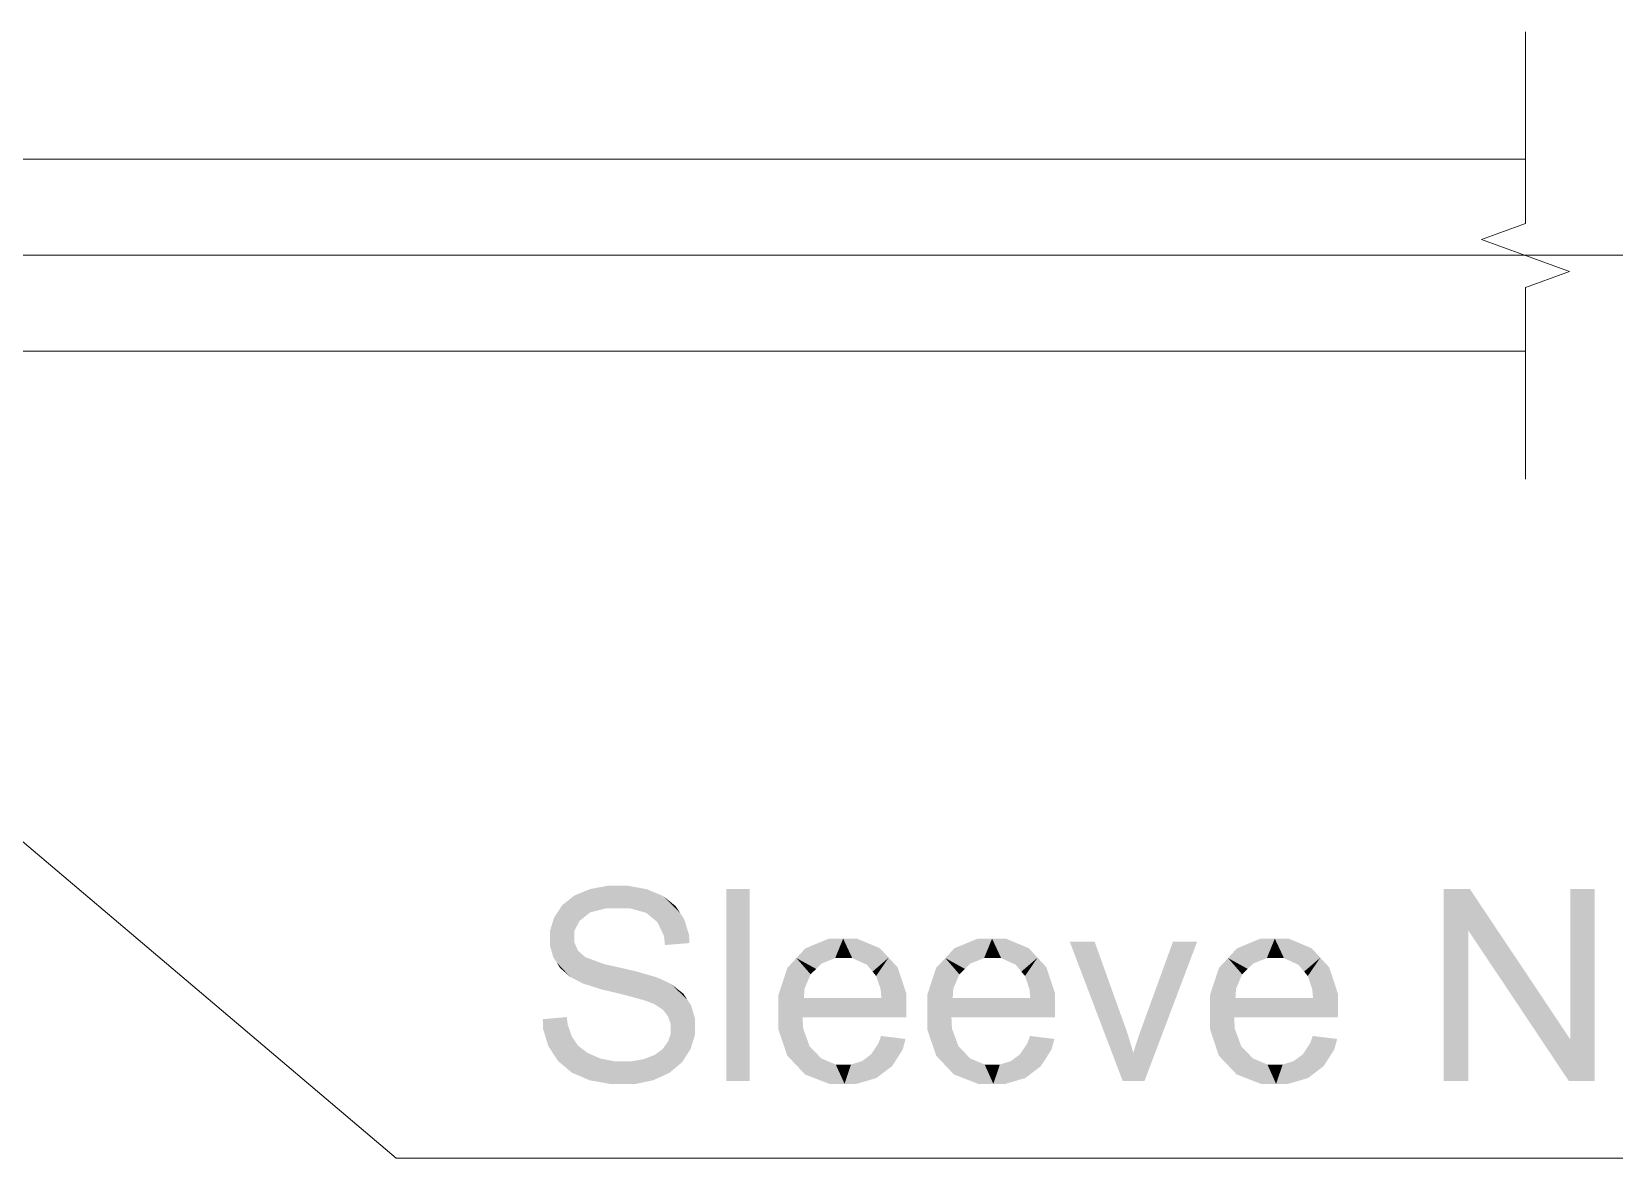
# Model space of a CAD drawing. Header units: millimetres. Extents: x 2 to 579, y 1 to 405.
# Drawn here: x 190.42 to 201.55, y 103.6 to 111.53 of the extents above; entities that cross this region are included whole.
import ezdxf

# ---------------------------------------------------------------- set-up
doc = ezdxf.new("R2010")
doc.units = ezdxf.units.MM
doc.linetypes.add('XKITLINE00', pattern=[0])
doc.layers.add('LinkedObject', color=7, linetype='Continuous', lineweight=0)

# ---------------------------------------------------------------- blocks, each defined once
blk = doc.blocks.new('*A4')
at = {"layer": 'LinkedObject'}
for points in [[(194.346, 105.498), (194.464, 105.363), (194.29, 105.475)], [(194.47, 105.521), (194.464, 105.363), (194.346, 105.498)], [(194.538, 105.521), (194.464, 105.363), (194.47, 105.521)], [(194.464, 105.363), (194.538, 105.521), (194.545, 105.363)], [(194.538, 105.521), (194.623, 105.363), (194.545, 105.363)], [(194.745, 105.497), (194.538, 105.521), (194.613, 105.521)], [(194.802, 105.473), (194.538, 105.521), (194.745, 105.497)], [(194.74, 105.331), (194.538, 105.521), (194.802, 105.473)], [(194.623, 105.363), (194.538, 105.521), (194.74, 105.331)], [(195.47, 105.498), (195.304, 104.148), (195.304, 105.498)], [(195.47, 104.148), (195.304, 104.148), (195.47, 105.498)], [(200.354, 105.498), (200.526, 105.208), (200.354, 104.148)], [(200.526, 105.208), (200.354, 105.498), (200.538, 105.498)], [(200.526, 105.208), (200.538, 105.498), (201.233, 104.148)], [(201.233, 104.148), (200.538, 105.498), (201.245, 104.439)], [(201.417, 105.498), (201.245, 104.439), (201.245, 105.498)], [(201.417, 104.148), (201.245, 104.439), (201.417, 105.498)], [(194.15, 105.385), (194.309, 105.304), (194.121, 105.34)], [(194.235, 105.452), (194.309, 105.304), (194.15, 105.385)], [(194.346, 105.334), (194.235, 105.452), (194.29, 105.475)], [(194.309, 105.304), (194.235, 105.452), (194.346, 105.334)], [(194.29, 105.475), (194.464, 105.363), (194.346, 105.334)], [(194.802, 105.473), (194.78, 105.298), (194.74, 105.331)], [(194.86, 105.449), (194.78, 105.298), (194.802, 105.473)], [(194.78, 105.298), (194.86, 105.449), (194.82, 105.265)], [(194.82, 105.265), (194.86, 105.449), (194.979, 105.331)], [(194.979, 105.331), (194.86, 105.449), (194.948, 105.378)], [(194.121, 105.34), (194.063, 105.149), (194.092, 105.296)], [(194.272, 105.274), (194.063, 105.149), (194.121, 105.34)], [(194.092, 105.296), (194.063, 105.149), (194.063, 105.2)], [(194.235, 105.203), (194.063, 105.149), (194.272, 105.274)], [(194.121, 105.34), (194.309, 105.304), (194.272, 105.274)], [(194.979, 105.331), (194.866, 105.168), (194.82, 105.265)], [(195.009, 105.284), (194.866, 105.168), (194.979, 105.331)], [(195.042, 105.177), (194.866, 105.168), (195.009, 105.284)], [(194.063, 105.149), (194.235, 105.203), (194.235, 105.161)], [(194.235, 105.124), (194.063, 105.149), (194.235, 105.161)], [(194.063, 105.149), (194.235, 105.124), (194.063, 105.102)], [(195.045, 105.118), (194.866, 105.168), (195.042, 105.177)], [(194.866, 105.168), (195.045, 105.118), (194.873, 105.104)], [(196.026, 105.149), (195.798, 105.012), (195.862, 105.081)], [(196.127, 105.149), (195.798, 105.012), (196.026, 105.149)], [(196.071, 105.012), (195.798, 105.012), (196.127, 105.149)], [(196.071, 105.012), (196.127, 105.149), (196.128, 105.012)], [(196.127, 105.149), (196.191, 105.012), (196.128, 105.012)], [(196.385, 105.082), (196.127, 105.149), (196.225, 105.149)], [(196.447, 105.015), (196.127, 105.149), (196.385, 105.082)], [(196.294, 104.965), (196.127, 105.149), (196.447, 105.015)], [(196.191, 105.012), (196.127, 105.149), (196.294, 104.965)], [(197.074, 105.149), (196.846, 105.012), (196.909, 105.081)], [(197.175, 105.149), (196.846, 105.012), (197.074, 105.149)], [(197.119, 105.012), (196.846, 105.012), (197.175, 105.149)], [(197.119, 105.012), (197.175, 105.149), (197.176, 105.012)], [(197.175, 105.149), (197.239, 105.012), (197.176, 105.012)], [(197.433, 105.082), (197.175, 105.149), (197.273, 105.149)], [(197.495, 105.015), (197.175, 105.149), (197.433, 105.082)], [(197.342, 104.965), (197.175, 105.149), (197.495, 105.015)], [(197.239, 105.012), (197.175, 105.149), (197.342, 104.965)], [(199.064, 105.149), (198.836, 105.012), (198.899, 105.081)], [(199.165, 105.149), (198.836, 105.012), (199.064, 105.149)], [(199.109, 105.012), (198.836, 105.012), (199.165, 105.149)], [(199.109, 105.012), (199.165, 105.149), (199.166, 105.012)], [(199.165, 105.149), (199.229, 105.012), (199.166, 105.012)], [(199.423, 105.082), (199.165, 105.149), (199.263, 105.149)], [(199.485, 105.015), (199.165, 105.149), (199.423, 105.082)], [(199.331, 104.965), (199.165, 105.149), (199.485, 105.015)], [(199.229, 105.012), (199.165, 105.149), (199.331, 104.965)], [(200.354, 104.148), (200.526, 105.208), (200.526, 104.148)], [(194.063, 105.102), (194.235, 105.124), (194.087, 105.018)], [(194.087, 105.018), (194.235, 105.124), (194.111, 104.981)], [(194.111, 104.981), (194.235, 105.124), (194.261, 105.064)], [(194.261, 105.064), (194.206, 104.88), (194.111, 104.981)], [(194.287, 105.041), (194.206, 104.88), (194.261, 105.064)], [(194.206, 104.88), (194.287, 105.041), (194.254, 104.855)], [(194.254, 104.855), (194.287, 105.041), (194.313, 105.018)], [(197.897, 105.127), (198.094, 104.148), (197.722, 105.127)], [(198.107, 104.541), (198.094, 104.148), (197.897, 105.127)], [(198.618, 105.127), (198.231, 104.53), (198.448, 105.127)], [(198.248, 104.148), (198.231, 104.53), (198.618, 105.127)], [(194.111, 104.981), (194.206, 104.88), (194.134, 104.943)], [(194.254, 104.855), (194.313, 105.018), (194.291, 104.835)], [(194.291, 104.835), (194.313, 105.018), (194.422, 104.793)], [(194.422, 104.793), (194.313, 105.018), (194.448, 104.969)], [(194.422, 104.793), (194.448, 104.969), (194.514, 104.771)], [(194.514, 104.771), (194.448, 104.969), (194.556, 104.945)], [(194.514, 104.771), (194.556, 104.945), (194.607, 104.748)], [(194.607, 104.748), (194.556, 104.945), (194.665, 104.92)], [(195.798, 105.012), (195.671, 104.753), (195.735, 104.944)], [(195.898, 104.898), (195.671, 104.753), (195.798, 105.012)], [(195.798, 105.012), (195.937, 104.936), (195.898, 104.898)], [(195.937, 104.936), (195.798, 105.012), (195.976, 104.974)], [(195.976, 104.974), (195.798, 105.012), (196.071, 105.012)], [(196.294, 104.965), (196.447, 105.015), (196.334, 104.917)], [(196.447, 105.015), (196.359, 104.886), (196.334, 104.917)], [(196.359, 104.886), (196.447, 105.015), (196.391, 104.793)], [(196.391, 104.793), (196.447, 105.015), (196.572, 104.761)], [(196.572, 104.761), (196.447, 105.015), (196.51, 104.948)], [(196.846, 105.012), (196.719, 104.753), (196.782, 104.944)], [(196.945, 104.898), (196.719, 104.753), (196.846, 105.012)], [(196.846, 105.012), (196.984, 104.936), (196.945, 104.898)], [(196.984, 104.936), (196.846, 105.012), (197.023, 104.974)], [(197.023, 104.974), (196.846, 105.012), (197.119, 105.012)], [(197.342, 104.965), (197.495, 105.015), (197.381, 104.917)], [(197.495, 105.015), (197.407, 104.886), (197.381, 104.917)], [(197.407, 104.886), (197.495, 105.015), (197.438, 104.793)], [(197.438, 104.793), (197.495, 105.015), (197.619, 104.761)], [(197.619, 104.761), (197.495, 105.015), (197.557, 104.948)], [(198.836, 105.012), (198.709, 104.753), (198.772, 104.944)], [(198.935, 104.898), (198.709, 104.753), (198.836, 105.012)], [(198.836, 105.012), (198.974, 104.936), (198.935, 104.898)], [(198.974, 104.936), (198.836, 105.012), (199.013, 104.974)], [(199.013, 104.974), (198.836, 105.012), (199.109, 105.012)], [(199.331, 104.965), (199.485, 105.015), (199.371, 104.917)], [(199.485, 105.015), (199.397, 104.886), (199.371, 104.917)], [(199.397, 104.886), (199.485, 105.015), (199.428, 104.793)], [(199.428, 104.793), (199.485, 105.015), (199.609, 104.761)], [(199.609, 104.761), (199.485, 105.015), (199.547, 104.948)], [(194.607, 104.748), (194.665, 104.92), (194.727, 104.715)], [(194.727, 104.715), (194.665, 104.92), (194.755, 104.705)], [(194.755, 104.705), (194.665, 104.92), (194.797, 104.689)], [(194.814, 104.877), (194.797, 104.689), (194.665, 104.92)], [(194.855, 104.859), (194.797, 104.689), (194.814, 104.877)], [(194.797, 104.689), (194.855, 104.859), (194.858, 104.649)], [(194.858, 104.649), (194.855, 104.859), (194.914, 104.831)], [(194.858, 104.649), (194.914, 104.831), (194.877, 104.625)], [(194.877, 104.625), (194.914, 104.831), (194.895, 104.601)], [(194.914, 104.831), (195.029, 104.721), (194.895, 104.601)], [(195.029, 104.721), (194.914, 104.831), (195.001, 104.763)], [(195.855, 104.796), (195.671, 104.753), (195.898, 104.898)], [(196.902, 104.796), (196.719, 104.753), (196.945, 104.898)], [(198.892, 104.796), (198.709, 104.753), (198.935, 104.898)], [(194.895, 104.601), (195.029, 104.721), (194.914, 104.546)], [(194.914, 104.546), (195.029, 104.721), (195.057, 104.679)], [(195.671, 104.753), (195.855, 104.796), (195.851, 104.732)], [(195.851, 104.732), (195.671, 104.629), (195.671, 104.753)], [(195.851, 104.732), (196.572, 104.639), (195.671, 104.629)], [(196.396, 104.732), (196.572, 104.639), (195.851, 104.732)], [(196.391, 104.793), (196.572, 104.761), (196.396, 104.732)], [(196.572, 104.639), (196.396, 104.732), (196.572, 104.761)], [(196.719, 104.753), (196.902, 104.796), (196.898, 104.732)], [(196.898, 104.732), (196.719, 104.629), (196.719, 104.753)], [(196.898, 104.732), (197.619, 104.639), (196.719, 104.629)], [(197.444, 104.732), (197.619, 104.639), (196.898, 104.732)], [(197.438, 104.793), (197.619, 104.761), (197.444, 104.732)], [(197.619, 104.639), (197.444, 104.732), (197.619, 104.761)], [(198.709, 104.753), (198.892, 104.796), (198.888, 104.732)], [(198.888, 104.732), (198.709, 104.629), (198.709, 104.753)], [(198.888, 104.732), (199.609, 104.639), (198.709, 104.629)], [(199.434, 104.732), (199.609, 104.639), (198.888, 104.732)], [(199.428, 104.793), (199.609, 104.761), (199.434, 104.732)], [(199.609, 104.639), (199.434, 104.732), (199.609, 104.761)], [(194.188, 104.546), (194.013, 104.582), (194.182, 104.597)], [(194.914, 104.546), (195.057, 104.679), (194.914, 104.514)], [(194.914, 104.514), (195.057, 104.679), (194.914, 104.483)], [(195.057, 104.679), (195.085, 104.529), (194.914, 104.483)], [(195.085, 104.529), (195.057, 104.679), (195.085, 104.584)], [(196.572, 104.632), (195.671, 104.629), (196.572, 104.639)], [(196.571, 104.61), (195.671, 104.629), (196.572, 104.632)], [(195.671, 104.629), (195.797, 104.259), (195.671, 104.51)], [(195.846, 104.515), (195.797, 104.259), (195.671, 104.629)], [(195.846, 104.515), (195.671, 104.629), (195.841, 104.595)], [(196.571, 104.595), (195.671, 104.629), (196.571, 104.61)], [(195.841, 104.595), (195.671, 104.629), (196.571, 104.595)], [(197.619, 104.632), (196.719, 104.629), (197.619, 104.639)], [(197.619, 104.61), (196.719, 104.629), (197.619, 104.632)], [(196.719, 104.629), (196.844, 104.259), (196.719, 104.51)], [(196.893, 104.515), (196.844, 104.259), (196.719, 104.629)], [(196.893, 104.515), (196.719, 104.629), (196.889, 104.595)], [(197.618, 104.595), (196.719, 104.629), (197.619, 104.61)], [(196.889, 104.595), (196.719, 104.629), (197.618, 104.595)], [(199.609, 104.632), (198.709, 104.629), (199.609, 104.639)], [(199.609, 104.61), (198.709, 104.629), (199.609, 104.632)], [(198.709, 104.629), (198.834, 104.259), (198.709, 104.51)], [(198.883, 104.515), (198.834, 104.259), (198.709, 104.629)], [(198.883, 104.515), (198.709, 104.629), (198.879, 104.595)], [(199.608, 104.595), (198.709, 104.629), (199.609, 104.61)], [(198.879, 104.595), (198.709, 104.629), (199.608, 104.595)], [(194.013, 104.582), (194.087, 104.339), (194.015, 104.514)], [(194.188, 104.546), (194.087, 104.339), (194.013, 104.582)], [(194.015, 104.514), (194.087, 104.339), (194.052, 104.393)], [(194.216, 104.463), (194.087, 104.339), (194.188, 104.546)], [(194.895, 104.425), (195.085, 104.529), (195.054, 104.374)], [(194.914, 104.483), (195.085, 104.529), (194.895, 104.425)], [(195.054, 104.374), (195.085, 104.529), (195.085, 104.475)], [(195.671, 104.51), (195.797, 104.259), (195.734, 104.325)], [(195.891, 104.391), (195.797, 104.259), (195.846, 104.515)], [(196.719, 104.51), (196.844, 104.259), (196.782, 104.325)], [(196.939, 104.391), (196.844, 104.259), (196.893, 104.515)], [(198.124, 104.494), (198.094, 104.148), (198.107, 104.541)], [(198.155, 104.395), (198.094, 104.148), (198.124, 104.494)], [(198.231, 104.53), (198.248, 104.148), (198.211, 104.476)], [(198.709, 104.51), (198.834, 104.259), (198.771, 104.325)], [(198.929, 104.391), (198.834, 104.259), (198.883, 104.515)], [(194.087, 104.339), (194.216, 104.463), (194.122, 104.286)], [(194.122, 104.286), (194.216, 104.463), (194.219, 104.205)], [(194.238, 104.43), (194.219, 104.205), (194.216, 104.463)], [(194.259, 104.398), (194.219, 104.205), (194.238, 104.43)], [(194.259, 104.398), (194.281, 104.179), (194.219, 104.205)], [(194.327, 104.345), (194.281, 104.179), (194.259, 104.398)], [(194.857, 104.372), (195.024, 104.326), (194.799, 104.33)], [(194.876, 104.399), (195.054, 104.374), (194.857, 104.372)], [(195.024, 104.326), (194.857, 104.372), (195.054, 104.374)], [(194.895, 104.425), (195.054, 104.374), (194.876, 104.399)], [(195.797, 104.259), (195.891, 104.391), (195.859, 104.193)], [(195.932, 104.349), (195.859, 104.193), (195.891, 104.391)], [(196.324, 104.335), (196.566, 104.443), (196.471, 104.251)], [(196.375, 104.412), (196.566, 104.443), (196.324, 104.335)], [(196.566, 104.443), (196.375, 104.412), (196.394, 104.464)], [(196.471, 104.251), (196.566, 104.443), (196.546, 104.368)], [(196.844, 104.259), (196.939, 104.391), (196.907, 104.193)], [(196.98, 104.349), (196.907, 104.193), (196.939, 104.391)], [(197.372, 104.335), (197.614, 104.443), (197.518, 104.251)], [(197.423, 104.412), (197.614, 104.443), (197.372, 104.335)], [(197.614, 104.443), (197.423, 104.412), (197.442, 104.464)], [(197.518, 104.251), (197.614, 104.443), (197.593, 104.368)], [(198.169, 104.344), (198.094, 104.148), (198.155, 104.395)], [(198.18, 104.382), (198.248, 104.148), (198.169, 104.344)], [(198.211, 104.476), (198.248, 104.148), (198.18, 104.382)], [(198.834, 104.259), (198.929, 104.391), (198.897, 104.193)], [(198.97, 104.349), (198.897, 104.193), (198.929, 104.391)], [(199.362, 104.335), (199.604, 104.443), (199.508, 104.251)], [(199.413, 104.412), (199.604, 104.443), (199.362, 104.335)], [(199.604, 104.443), (199.413, 104.412), (199.432, 104.464)], [(199.508, 104.251), (199.604, 104.443), (199.583, 104.368)], [(201.245, 104.439), (201.417, 104.148), (201.233, 104.148)], [(194.281, 104.179), (194.327, 104.345), (194.343, 104.152)], [(194.373, 104.325), (194.343, 104.152), (194.327, 104.345)], [(194.419, 104.305), (194.343, 104.152), (194.373, 104.325)], [(194.419, 104.305), (194.496, 104.125), (194.343, 104.152)], [(194.522, 104.285), (194.496, 104.125), (194.419, 104.305)], [(194.522, 104.285), (194.587, 104.125), (194.496, 104.125)], [(194.58, 104.285), (194.587, 104.125), (194.522, 104.285)], [(194.58, 104.285), (194.66, 104.125), (194.587, 104.125)], [(194.631, 104.285), (194.66, 104.125), (194.58, 104.285)], [(194.721, 104.3), (194.847, 104.178), (194.631, 104.285)], [(194.631, 104.285), (194.847, 104.178), (194.66, 104.125)], [(194.76, 104.315), (194.993, 104.279), (194.721, 104.3)], [(194.905, 104.205), (194.721, 104.3), (194.993, 104.279)], [(194.847, 104.178), (194.721, 104.3), (194.905, 104.205)], [(194.799, 104.33), (194.993, 104.279), (194.76, 104.315)], [(194.799, 104.33), (195.024, 104.326), (194.993, 104.279)], [(195.973, 104.306), (195.859, 104.193), (195.932, 104.349)], [(195.973, 104.306), (196.137, 104.127), (195.859, 104.193)], [(196.075, 104.263), (196.137, 104.127), (195.973, 104.306)], [(196.137, 104.263), (196.137, 104.127), (196.075, 104.263)], [(196.182, 104.263), (196.416, 104.21), (196.137, 104.127)], [(196.182, 104.263), (196.137, 104.127), (196.137, 104.263)], [(196.26, 104.287), (196.416, 104.21), (196.182, 104.263)], [(196.292, 104.311), (196.471, 104.251), (196.26, 104.287)], [(196.416, 104.21), (196.26, 104.287), (196.471, 104.251)], [(196.324, 104.335), (196.471, 104.251), (196.292, 104.311)], [(197.021, 104.306), (196.907, 104.193), (196.98, 104.349)], [(197.021, 104.306), (197.184, 104.127), (196.907, 104.193)], [(197.123, 104.263), (197.184, 104.127), (197.021, 104.306)], [(197.184, 104.263), (197.184, 104.127), (197.123, 104.263)], [(197.23, 104.263), (197.464, 104.21), (197.184, 104.127)], [(197.23, 104.263), (197.184, 104.127), (197.184, 104.263)], [(197.308, 104.287), (197.464, 104.21), (197.23, 104.263)], [(197.34, 104.311), (197.518, 104.251), (197.308, 104.287)], [(197.464, 104.21), (197.308, 104.287), (197.518, 104.251)], [(197.372, 104.335), (197.518, 104.251), (197.34, 104.311)], [(198.169, 104.344), (198.248, 104.148), (198.094, 104.148)], [(199.011, 104.306), (198.897, 104.193), (198.97, 104.349)], [(199.011, 104.306), (199.174, 104.127), (198.897, 104.193)], [(199.113, 104.263), (199.174, 104.127), (199.011, 104.306)], [(199.174, 104.263), (199.174, 104.127), (199.113, 104.263)], [(199.22, 104.263), (199.454, 104.21), (199.174, 104.127)], [(199.22, 104.263), (199.174, 104.127), (199.174, 104.263)], [(199.297, 104.287), (199.454, 104.21), (199.22, 104.263)], [(199.33, 104.311), (199.508, 104.251), (199.297, 104.287)], [(199.454, 104.21), (199.297, 104.287), (199.508, 104.251)], [(199.362, 104.335), (199.508, 104.251), (199.33, 104.311)], [(194.66, 104.125), (194.847, 104.178), (194.789, 104.152)], [(195.859, 104.193), (196.137, 104.127), (196.029, 104.127)], [(196.137, 104.127), (196.416, 104.21), (196.222, 104.127)], [(196.222, 104.127), (196.416, 104.21), (196.361, 104.168)], [(196.907, 104.193), (197.184, 104.127), (197.077, 104.127)], [(197.184, 104.127), (197.464, 104.21), (197.269, 104.127)], [(197.269, 104.127), (197.464, 104.21), (197.409, 104.168)], [(198.897, 104.193), (199.174, 104.127), (199.067, 104.127)], [(199.174, 104.127), (199.454, 104.21), (199.259, 104.127)], [(199.259, 104.127), (199.454, 104.21), (199.399, 104.168)]]:
    blk.add_hatch(color=7, dxfattribs=at).paths.add_polyline_path(points, flags=17)
at = {"layer": 'LinkedObject', "color": 7, "linetype": 'XKITLINE00', "lineweight": 0}
for p, q in [((200.929, 111.532), (200.929, 110.182)), ((171.794, 110.634), (200.929, 110.634)), ((200.929, 110.182), (200.619, 110.07)), ((200.619, 110.07), (201.238, 109.845)), ((201.238, 109.845), (200.929, 109.732)), ((200.929, 109.732), (200.929, 108.382)), ((200.929, 109.284), (171.794, 109.284))]:
    blk.add_line(p, q, dxfattribs=at)
at = {"layer": 'LinkedObject', "color": 6, "linetype": 'XKITLINE00', "lineweight": 0}
blk.add_line((190.088, 109.959), (203.261, 109.959), dxfattribs=at)
at = {"layer": 'LinkedObject', "color": 1, "linetype": 'XKITLINE00', "lineweight": 0}
for p, q in [((187.876, 107.928), (192.982, 103.603)), ((192.982, 103.603), (203.456, 103.603))]:
    blk.add_line(p, q, dxfattribs=at)

msp = doc.modelspace()

# ---------------------------------------------------------------- block references
at = {"lineweight": 0}
msp.add_blockref('*A4', (0, 0), dxfattribs=at)

doc.saveas('drawing.dxf')
